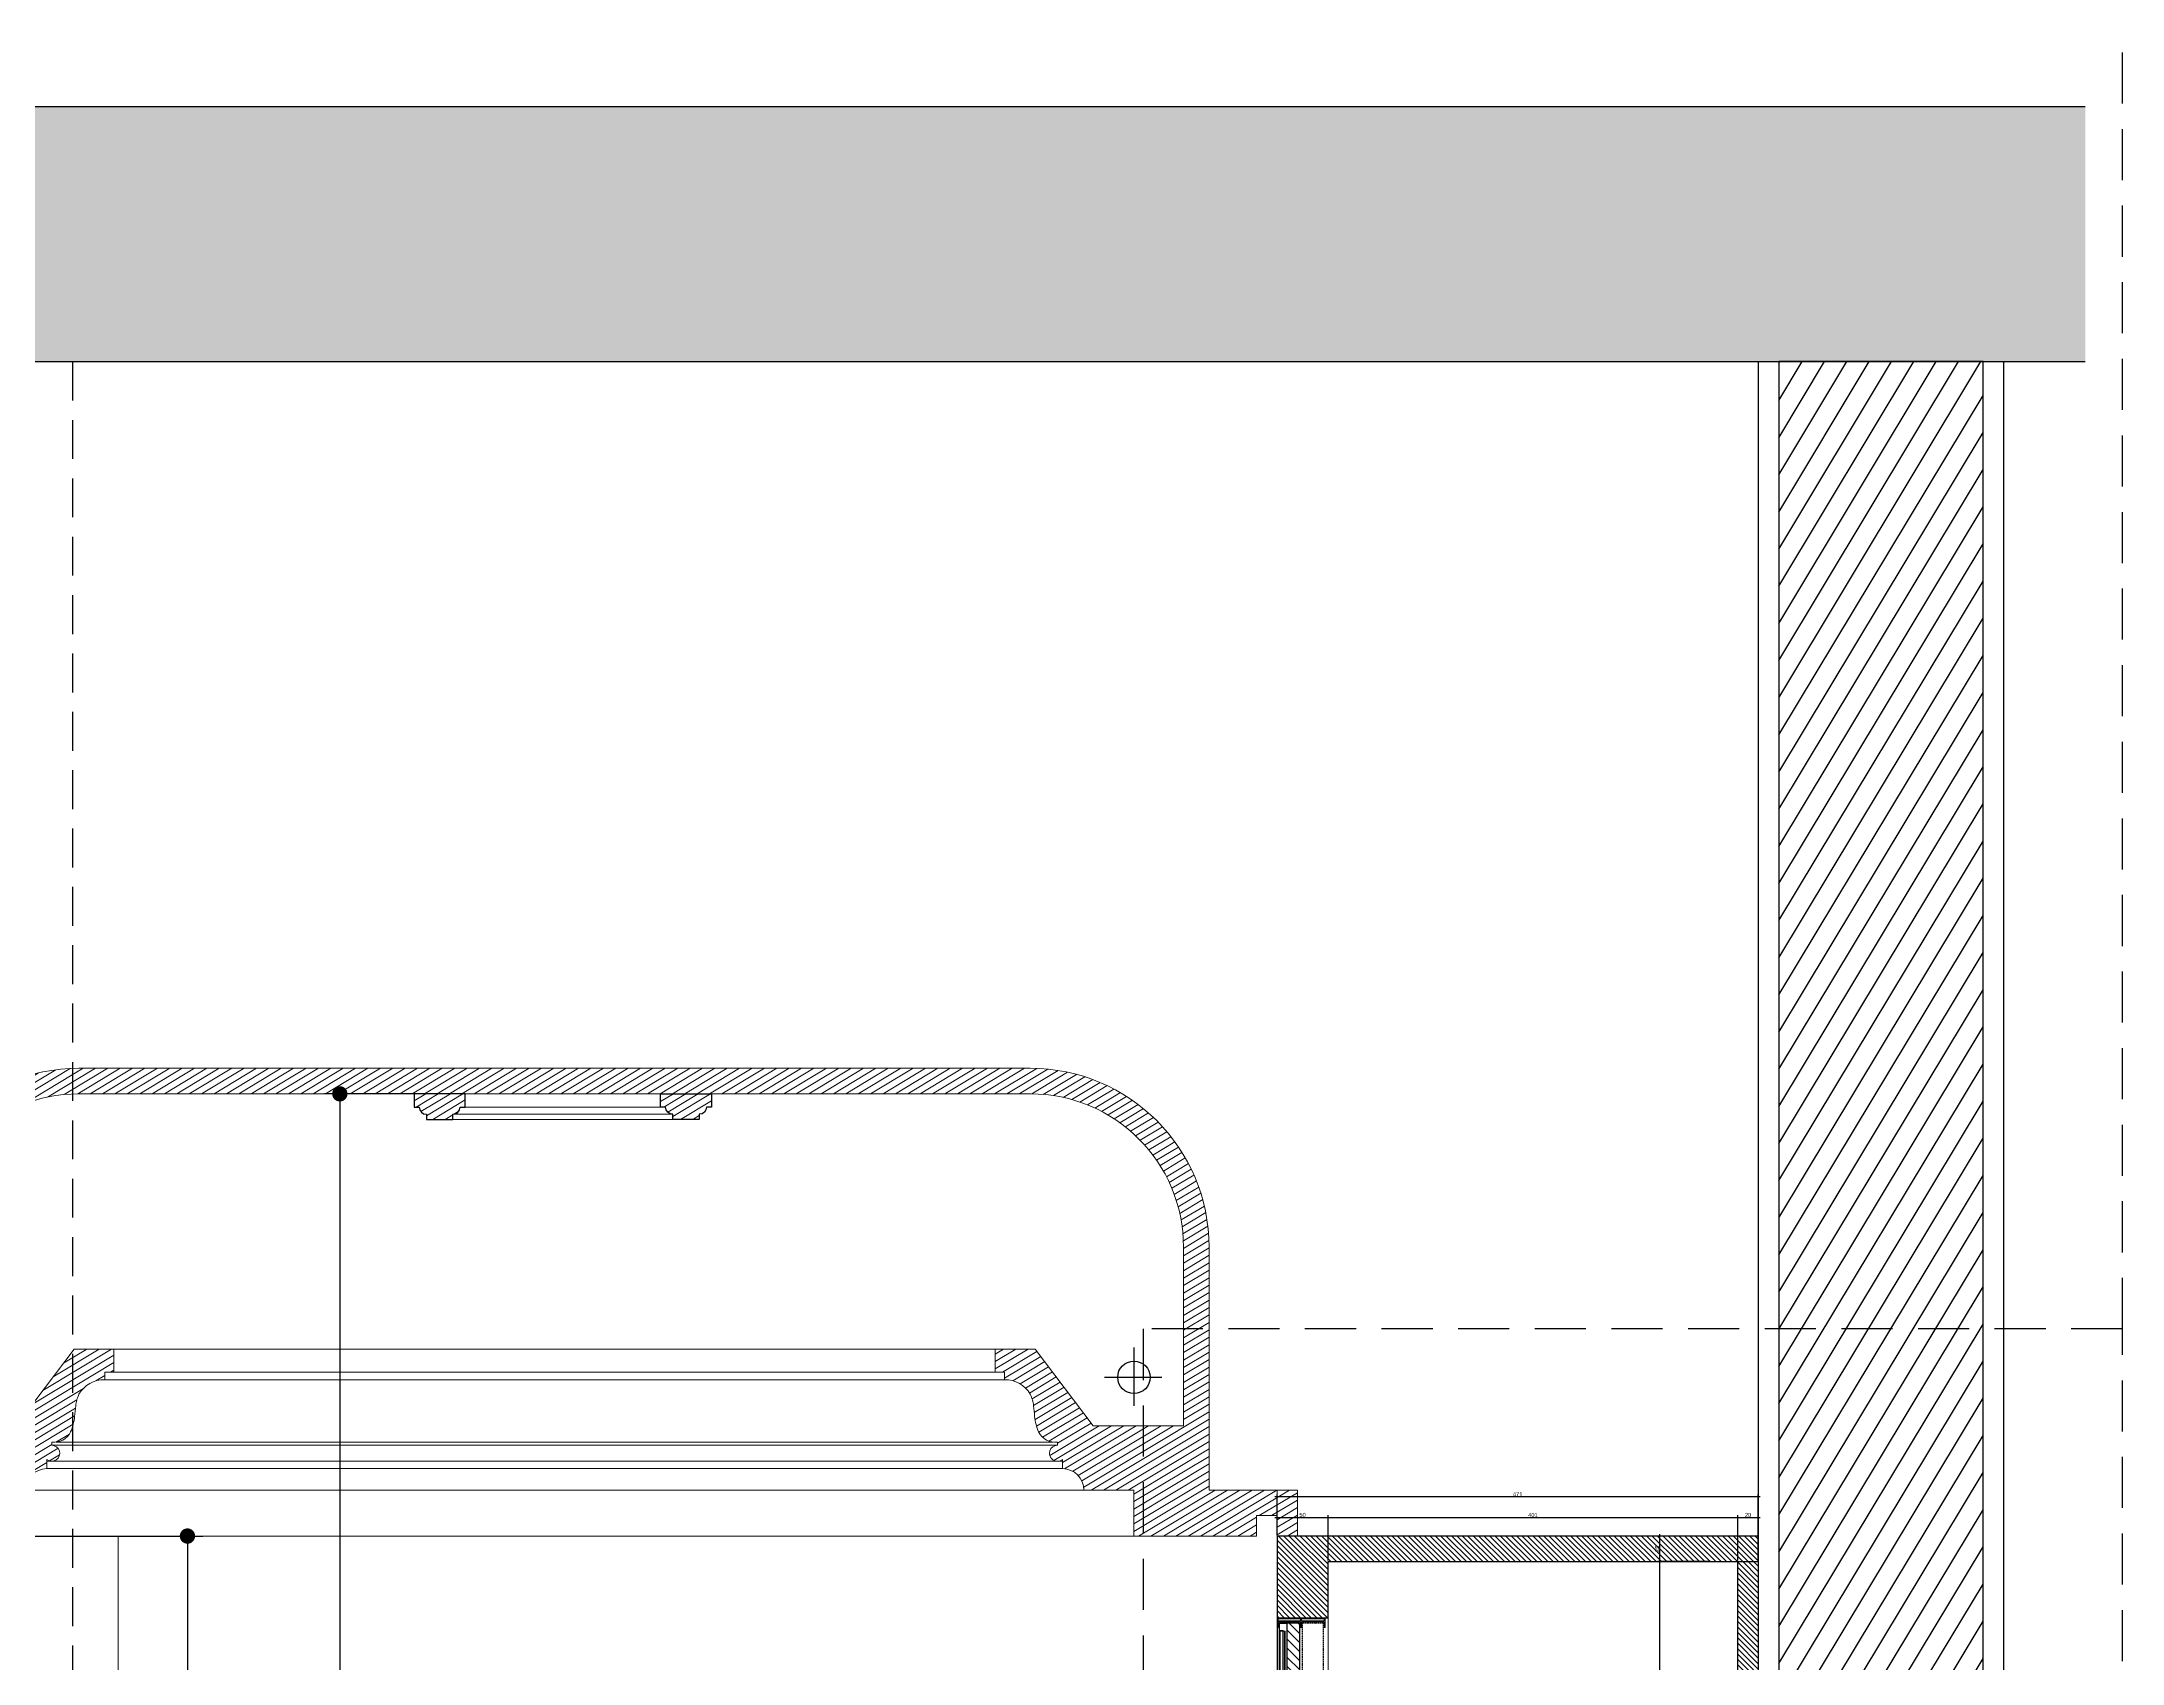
# Model space of a CAD drawing. Header units: inches. Extents: x 230831 to 416194, y 441295 to 526666.
# Drawn here: x 265361 to 267397, y 452292 to 453881 of the extents above; entities that cross this region are included whole.
import ezdxf

# ---------------------------------------------------------------- set-up
doc = ezdxf.new("R2010")
doc.units = ezdxf.units.IN
doc.header["$MEASUREMENT"] = 0
for name, pattern in [('HIDDEN', [0.375, 0.25, -0.125]), ('HIDDEN2', [0.1875, 0.125, -0.0625]), ('TRATTEGGIATA', [19.049999999999997, 12.7, -6.35])]:
    doc.linetypes.add(name, pattern=pattern)
for name, color, linetype in [('A-DIMESNION-1', 7, 'Continuous'), ('CQ Grg Gypsum', 41, 'Continuous'), ('CQ marble hatch', 8, 'Continuous'), ('CQ Plaster', 1, 'Continuous'), ('CQ section wall', 3, 'Continuous'), ('CQ SPOT DETAIL DIMENSION', 9, 'Continuous'), ('CQ spot detail elevation', 1, 'Continuous'), ('CQ Wood Section', 60, 'Continuous'), ('LIGHT', 130, 'Continuous'), ('WOOD', 23, 'Continuous'), ('xref grd floor$2$CQ Wall hatch_CHB', 8, 'Continuous')]:
    doc.layers.add(name, color=color, linetype=linetype)
for name, color, linetype, lineweight in [('CQ gypsum 2', 42, 'Continuous', 0), ('CQ Gypsum Hatch', 8, 'Continuous', 20), ('CQ wooh hatch', 8, 'HIDDEN', 18), ('Glass', 4, 'Continuous', 0), ('GRC', 41, 'Continuous', 0), ('Marble', 6, 'Continuous', 0)]:
    doc.layers.add(name, color=color, linetype=linetype, lineweight=lineweight)
doc.styles.get("Standard").update_dxf_attribs({"font": 'arial.ttf'})
doc.dimstyles.new('chester 15', dxfattribs={"dimscale": 0.15, "dimtxt": 150, "dimasz": 100, "dimexe": 100, "dimexo": 0, "dimgap": 80, "dimtad": 1, "dimdec": 0, "dimzin": 0, "dimdsep": 46, "dimtxsty": 'Standard', "dimblk": 'DOT', "dimcen": 100, "dimclrd": 1, "dimclre": 1, "dimclrt": 3, "dimadec": 0, "dimazin": 0, "dimtfac": 1, "dimtdec": 0, "dimtofl": 0, "dimtmove": 0, "dimatfit": 3, "dimfxl": 1, "dimtolj": 1, "dimtzin": 0, "dimlwd": -1, "dimarcsym": 0})
doc.dimstyles.new('CQ Anno', dxfattribs={"dimscale": 40, "dimtxt": 2.2, "dimasz": 200, "dimexe": 1, "dimexo": 0.5, "dimgap": 0.5, "dimtad": 1, "dimrnd": 1, "dimdsep": 46, "dimtxsty": 'Standard', "dimblk": 'DOTSMALL', "dimcen": 0.0025, "dimdle": 0.5, "dimclrd": 8, "dimclre": 8, "dimclrt": 53, "dimazin": 2, "dimtfac": 1, "dimtix": 1, "dimtmove": 1, "dimatfit": 0, "dimfxl": 50, "dimtolj": 1, "dimtzin": 0, "dimlwd": -1, "dimarcsym": 1})
pattern_1 = [(44.99999999999999, (263062.5417216478, 452267.1762235633), (-2.651650429449552, 2.651650429449554), [])]

# ---------------------------------------------------------------- blocks, each defined once
blk = doc.blocks.new('section c and d')
at = {"layer": 'xref grd floor$2$CQ Wall hatch_CHB', "extrusion": (-2.772420434295382e-08, -3.397086406510971e-09, 0.9999999999999997)}
h = blk.add_hatch(dxfattribs=at)
h.set_pattern_fill('AR-CONC', color=256, scale=10, angle=-13.97142328298568, style=0)
h.set_pattern_definition([(36.02857671701432, (-139.3556818018742, 1.243151257490035e-12), (68.08902030313811, -23.40695012282138), [7.5, -82.5]), (341.0285767170143, (-139.3556818018742, 1.243151257490035e-12), (4.696115536243854, 76.34393155101377), [6, -66]), (86.48002117701432, (-133.6815968482897, -1.95057909910514), (72.78513543292053, 52.93698073081792), [6.374019199999999, -70.1142112]), (32.21277671701431, (-134.5269233425438, 19.40832532037465), (99.57057156855136, -41.82951326026698), [11.25, -123.75]), (82.66421220701432, (-126.2293796823606, 15.92253007405553), (114.2200327004979, 71.963769638355), [9.5610342, -105.171376]), (337.2127407070143, (-134.5269233425438, 19.40832532037465), (114.2200326282029, 71.96376960434766), [9, -99.0000001]), (7.028576717014317, (-126.0299502971898, 12.14186476061622), (48.20408439676903, -53.482391937558), [7.5, -82.5]), (312.0285767170143, (-126.0299502971898, 12.14186476061622), (41.11958765836167, 64.49518506525843), [6, -66]), (57.48002145701431, (-122.0129432920685, 7.684998795660059), (89.32367130771905, 11.0127931513372), [6.374019000000001, -70.1142112]), (23.52857671701431, (-139.3556818018742, 1.243151257490035e-12), (9.217332202968066, 32.01097604041664), [0, -65.19999999999999, 0, -67, 0, -66.25]), (353.5285767170143, (-139.3556818018742, 1.243151257490035e-12), (35.05129027384105, 31.92285780031193), [0, -38.2, 0, -63.7, 0, -25.25]), (313.5285767170143, (-160.9959645340905, 5.384065682154374), (51.25843738430945, -15.07725946313946), [0, -25, 0, -78, 0, -103.5]), (303.5285767170143, (-170.7001271942772, 7.798444911819455), (59.01024838598841, -4.365975426402727), [0, -32.5, 0, -51.8, 0, -73.5])])
h.paths.add_polyline_path([(248875.6379114118, 453817.1762365347), (248875.6379114118, 453567.1762365347), (245808.1390208977, 453567.1762365347), (245808.1390208977, 453817.1762365347)])
h.paths.add_polyline_path([(248875.6379114117, 449317.1762365347), (248875.6379114118, 449117.1762365347), (245808.1390208977, 449117.1762365347), (245808.1390208977, 449317.1762365347)])
at = {"layer": 'xref grd floor$2$CQ Wall hatch_CHB'}
h = blk.add_hatch(dxfattribs=at)
h.set_pattern_fill('ANSI31,_O', color=8, scale=150, angle=76.02857671701435)
h.set_pattern_definition([(121.0285767170143, (0, 0), (-16.06706840326394, -9.664978682068453), [])])
h.paths.add_polyline_path([(248608.1390208978, 453567.1762365347), (248808.1390208978, 453567.1762365347), (248808.1390208978, 449317.1762365347), (248608.1390208978, 449317.1762365347)])
h.paths.add_polyline_path([(245908.1390208977, 453567.1762365347), (246108.1390208977, 453567.1762365347), (246108.1390208977, 449317.1762365347), (245908.1390208977, 449317.1762365347)])
at = {"layer": 'CQ Plaster'}
for p, q in [((245888.1390208977, 453567.1762365347, 0.0003022608402073903), (245888.1390208977, 449317.1762365347, 0.0003022608402073903)), ((246108.1390208978, 453567.1762365348, 0.0005836618823737397), (246108.1390208978, 449317.1762365348, 0.0005836618823737397)), ((246128.1390208976, 453567.1762365347, 0.0003310805059764843), (246128.1390208976, 449317.1762365347, 0.0003310805059764843))]:
    blk.add_line(p, q, dxfattribs=at)
at = {"layer": 'CQ Plaster', "color": 8, "linetype": 'TRATTEGGIATA', "ltscale": 3}
blk.add_line((247778.1390208978, 453567.1762365347, 0.000308660553070675), (247778.1390208978, 449317.1762365347, 0.000308660553070675), dxfattribs=at)
at = {"layer": 'CQ section wall', "extrusion": (-2.772420434295382e-08, -3.397086406510971e-09, 0.9999999999999997)}
for p, q in [((248875.6379114117, 453817.1762365347), (245808.1390208976, 453817.1762365347, 0.0003704905800149254)), ((248875.6379114117, 453567.1762365347), (245808.1390208976, 453567.1762365347, 0.0003696413084132999))]:
    blk.add_line(p, q, dxfattribs=at)
at = {"layer": 'CQ section wall', "elevation": 0.0003022608402073903}
for points in [[(245908.1390208977, 453567.1762365347), (246108.1390208978, 453567.1762365348), (246108.1390208979, 449317.1762365347), (245908.1390208977, 449317.1762365347)], [(245908.1390208977, 453567.1762365347), (246108.1390208978, 453567.1762365348), (246108.1390208977, 449317.1762365347), (245908.1390208977, 449317.1762365347)]]:
    blk.add_lwpolyline(points, close=True, dxfattribs=at)
blk = doc.blocks.new('gf-19 section ceiling c and d')
at = {"layer": 'CQ Gypsum Hatch'}
h = blk.add_hatch(dxfattribs=at)
h.set_pattern_fill('ANSI31', color=256, scale=50, angle=166.0285767170143, style=0)
h.set_pattern_definition([(211.0285767170143, (40770.3055148228, 22438.25428829005), (3.221659560689484, -5.355689467754646), [])])
h.paths.add_polyline_path([(290580.2555056186, 477757.3129620503), (290560.2553744273, 477757.3129620503), (290560.2553744273, 477712.313894068), (290580.2555056186, 477712.313894068)])
h.paths.add_polyline_path([(292014.2551291987, 477757.3130545883), (291994.2549980073, 477757.3130545883), (291994.2549980073, 477712.313986606), (292014.2551291987, 477712.313986606)])
edge = h.paths.add_edge_path()
edge.add_arc((291752.7471168555, 477995.3529881806), 175, 0, 90)
edge.add_line((291752.8011449613, 478170.3529798404), (290821.7400454096, 478170.3521139577))
edge.add_line((291927.747123278, 477757.3138323158), (291927.7471168555, 477995.3529881805))
edge.add_arc((290821.7630173567, 477995.3521154653), 175, 90, 180)
edge.add_line((291994.2551219355, 477757.3138347645), (291927.747123278, 477757.3138323158))
edge.add_line((290646.7630173565, 477995.3521154653), (290646.763010934, 477757.3129596008))
edge.add_line((291994.2551313417, 477732.3138178333), (291994.2551219355, 477757.3138347645))
edge.add_line((290646.763010934, 477757.3129596008), (290580.2550122765, 477757.3129620494))
edge.add_line((291974.2551699805, 477732.3138178333), (291994.2551313417, 477732.3138178333))
edge.add_line((290580.2550122765, 477757.3129620494), (290580.2550028701, 477732.3129451182))
edge.add_line((291974.2551814603, 477712.3138063534), (291974.2551699805, 477732.3138178333))
edge.add_line((290580.2550028701, 477732.3129451182), (290600.2549642314, 477732.3129451182))
edge.add_line((291854.2471168548, 477712.3137449707), (291974.2551814603, 477712.3138063534))
edge.add_line((290600.2549642314, 477732.3129451182), (290600.2549527514, 477712.3129336383))
edge.add_line((291854.2471168548, 477757.3128866703), (291854.2471168548, 477712.3137449707))
edge.add_line((290600.2549527514, 477712.3129336383), (290720.263017357, 477712.3128722555))
edge.add_line((291805.2471168548, 477757.3128866703), (291854.2471168548, 477757.3128866703))
edge.add_line((290720.263017357, 477712.3128722555), (290720.2630173571, 477757.3120139552))
edge.add_arc((291784.2471168549, 477757.3128866702), 21, 0, 90)
edge.add_line((290720.2630173571, 477757.3120139552), (290769.2630173571, 477757.3120139552))
edge.add_line((291784.2471168548, 477787.3128866702), (291784.2471168548, 477778.3128866703))
edge.add_arc((290790.2630173573, 477757.3120139551), 21, 90, 180)
edge.add_arc((291779.3952927669, 477793.4196155958), 7.799508648182383, 90, 308.4673023821645)
edge.add_line((290790.2630173571, 477778.3120139552), (290790.2630173571, 477787.3120139551))
edge.add_line((291779.3952927667, 477804.2191242441), (291779.3952927667, 477801.2191242441))
edge.add_arc((290795.1148414453, 477793.4187428809), 7.799508648181451, 231.5326976178355, 450)
edge.add_arc((291777.2430252191, 477822.1859743472), 18.09530210375607, 205.7714928755903, 276.8309702002142)
edge.add_line((290795.1148414451, 477801.218251529), (290795.1148414451, 477804.2182515291))
edge.add_arc((291810.2235897614, 477835.0775454859), 53.47024035375843, 186.1635720925549, 202.8448179763401)
edge.add_arc((290797.2671089932, 477822.1851016322), 18.09530210375609, 263.1690297997858, 334.2285071244098)
edge.add_arc((291424.7263009643, 477801.7131326919), 333.4821786609713, 4.751447810051713, 6.568657365061795)
edge.add_arc((290764.286544451, 477835.0766727708), 53.4702403537582, 337.1551820236599, 353.8364279007361)
edge.add_arc((291720.3174680364, 477835.7764859581), 35.93479784867265, 6.527251482222313, 25.39668080517357)
edge.add_arc((291149.783833248, 477801.7122599771), 333.4821786609695, 173.4313426349382, 175.2485521899483)
edge.add_arc((291728.4574426022, 477837.4168631438), 27.95025194104338, 29.51902534285031, 91.82174081811998)
edge.add_arc((290854.1926661761, 477835.7756132432), 35.93479784867079, 154.6033191948264, 173.4727485177777)
edge.add_line((291727.5689035773, 477872.8529881787), (291727.5689035773, 477865.3529881787))
edge.add_arc((290846.0526916102, 477837.4159904285), 27.9502519410429, 88.17825918188002, 150.4809746571497)
edge.add_line((291718.5689035773, 477872.8529881785), (291727.5689035773, 477872.8529881787))
edge.add_line((290846.9412306349, 477865.3521154635), (290846.9412306349, 477872.8521154635))
edge.add_line((291718.5689035773, 477895.3529881802), (291718.5689035773, 477872.8529881785))
edge.add_line((290846.9412306349, 477872.8521154635), (290855.9412306349, 477872.8521154635))
edge.add_line((291757.6407549444, 477895.3529881787), (291718.5689035773, 477895.3529881802))
edge.add_line((290855.9412306349, 477872.8521154635), (290855.9412306349, 477895.3521154653))
edge.add_line((291814.2471168549, 477820.3529881787), (291757.6407549444, 477895.3529881787))
edge.add_line((290855.9412306349, 477895.3521154653), (290816.8693792678, 477895.3521154635))
edge.add_line((291902.7471168553, 477820.3529881787), (291814.2471168549, 477820.3529881787))
edge.add_line((290816.8693792678, 477895.3521154635), (290760.2630173571, 477820.3521154636))
edge.add_line((291902.7471168555, 477995.3529881805), (291902.7471168553, 477820.3529881787))
edge.add_line((290760.2630173571, 477820.3521154636), (290671.7630173566, 477820.3521154636))
edge.add_arc((291752.7471168555, 477995.3529881806), 150, 0, 90)
edge.add_line((290671.7630173566, 477820.3521154636), (290671.7630173566, 477995.3521154653))
edge.add_arc((290821.7630173567, 477995.3521154653), 150, 90, 180)
edge.add_line((290821.7149702583, 478145.3521077702), (291753.0815824123, 478145.3526152893))
h = blk.add_hatch(dxfattribs=at)
h.set_pattern_fill('ANSI31', color=256, scale=50, angle=166.0285767170143, style=0)
h.set_pattern_definition([(211.0285767170143, (134772.8663518906, 441448.9070309019), (3.221659560689484, -5.355689467754646), [])])
edge = h.paths.add_edge_path()
edge.add_line((291149.7271230064, 478145.3521051508), (291149.7271230064, 478132.4232321063))
edge.add_line((291149.7271230064, 478132.4232321063), (291154.7271230064, 478132.4232321063))
edge.add_arc((291161.8054325497, 478132.4304738378), 7.078313247718411, 180.0586185869984, 269.9413814130016)
edge.add_line((291161.7981908182, 478125.3521642945), (291161.7981908182, 478120.3521642945))
edge.add_line((291161.7981908182, 478120.3521642945), (291187.6560551945, 478120.3521051508))
edge.add_line((291187.6560551945, 478120.3521051508), (291187.6560551945, 478125.3521051508))
edge.add_arc((291187.648813463, 478132.4304146942), 7.078313247776678, 270.0586185874691, 359.9413814130025)
edge.add_line((291194.7271230064, 478132.4231729627), (291199.7271230063, 478132.4231729627))
edge.add_line((291199.7271230063, 478132.4231729627), (291199.7271230401, 478145.3521051509))
edge.add_line((291199.7271230401, 478145.3521051509), (291149.7271230064, 478145.3521051508))
edge = h.paths.add_edge_path()
edge.add_line((291440.8458450824, 478145.3521051508), (291440.8458450825, 478132.4232321063))
edge.add_line((291440.8458450825, 478132.4232321063), (291435.8458450825, 478132.4232321063))
edge.add_arc((291428.7675355391, 478132.4304738378), 7.078313247834825, 270.05861858699797, 359.94138141300255, ccw=False)
edge.add_line((291428.7747772706, 478125.3521642945), (291428.7747772706, 478120.3521642945))
edge.add_line((291428.7747772706, 478120.3521642945), (291402.9169128943, 478120.3521051508))
edge.add_line((291402.9169128943, 478120.3521051508), (291402.9169128942, 478125.3521051508))
edge.add_arc((291402.9241546257, 478132.4304146941), 7.07831324771847, 180.0586185865268, 269.9413814125304, ccw=False)
edge.add_line((291395.8458450824, 478132.4231729627), (291390.8458450825, 478132.4231729627))
edge.add_line((291390.8458450825, 478132.4231729627), (291390.8458450488, 478145.3521051509))
edge.add_line((291390.8458450488, 478145.3521051509), (291440.8458450824, 478145.3521051508))
at = {"layer": 'CQ Grg Gypsum', "extrusion": (-2.772420434295382e-08, -3.397086406510971e-09, 0.9999999999999997), "elevation": -0.0101549809185406}
for points in [[(291149.7271230062, 478145.3521051508), (291149.7271230062, 478132.4232321063), (291154.7271230063, 478132.4232321062, 0.4136143785872561), (291161.7981908181, 478125.3521642944), (291161.7981908181, 478120.3521642944), (291187.6560551944, 478120.3521051508), (291187.6560551944, 478120.3521051508), (291187.6560551944, 478125.3521051508, 0.4136143785872561), (291194.7271230062, 478132.4231729626), (291199.7271230062, 478132.4231729627), (291199.72712304, 478145.3521051508), (291149.7271230062, 478145.3521051508)], [(291440.8458450823, 478145.3521051508), (291440.8458450824, 478132.4232321063), (291435.8458450824, 478132.4232321063, -0.4136143785872561), (291428.7747772704, 478125.3521642944), (291428.7747772704, 478120.3521642944), (291402.9169128942, 478120.3521051508), (291402.9169128942, 478120.3521051508), (291402.9169128941, 478125.3521051508, -0.4136143785872561), (291395.8458450823, 478132.4231729626), (291390.8458450824, 478132.4231729627), (291390.8458450487, 478145.3521051508), (291440.8458450823, 478145.3521051508)]]:
    blk.add_lwpolyline(points, format="xyb", dxfattribs=at)
at = {"layer": 'GRC', "extrusion": (2.772420434295381e-08, -3.397086406510972e-09, 0.9999999999999997)}
for p, q in [((291752.7996836976, 478170.3529798395, 0.001440178731027683), (290821.738584146, 478170.3521139569, -9.153042794110317e-05)), ((290821.7135089946, 478145.3521077694, -9.161535338886285e-05), (291753.0801211486, 478145.3526152885, 0.00144008602772391)), ((290646.7615560928, 477995.3521154645, -8.668478285075174e-05), (290646.7615496703, 477757.3129596, -8.749342225330037e-05)), ((290671.7615560929, 477820.3521154628, -8.797237808047574e-05), (290671.7615560929, 477995.3521154645, -8.737788795932892e-05)), ((291902.7456555918, 477995.3529881797, 0.001435427108169677), (291902.7456555917, 477820.3529881779, 0.001434832618048535)), ((291927.7456620143, 477757.313832315, 0.001433925363302439), (291927.7456555918, 477995.3529881797, 0.001434734003061103)), ((290816.8679180041, 477895.3521154627, -9.174055502907553e-05), (290760.2615560934, 477820.3521154628, -9.042597016484352e-05)), ((290855.9397693712, 477895.3521154645, -9.282379102042919e-05), (290816.8679180041, 477895.3521154627, -9.174055502907553e-05)), ((290855.9397693712, 477872.8521154627, -9.290022546458031e-05), (290855.9397693712, 477895.3521154645, -9.282379102042919e-05)), ((291757.6392936807, 477895.3529881779, 0.001439110357958101), (291718.5674423136, 477895.3529881794, 0.001440193593949468)), ((291718.5674423136, 477895.3529881794, 0.001440193593949468), (291718.5674423136, 477872.8529881777, 0.001440117159505316)), ((291814.2456555912, 477820.3529881779, 0.001437286210132899), (291757.6392936807, 477895.3529881779, 0.001439110357958101)), ((290846.9397693712, 477872.8521154627, -9.265070762549499e-05), (290855.9397693712, 477872.8521154627, -9.290022546458031e-05)), ((290846.9397693712, 477865.3521154627, -9.267618577354399e-05), (290846.9397693712, 477872.8521154627, -9.265070762549499e-05)), ((291718.5674423136, 477872.8529881777, 0.001440117159505316), (291727.5674423136, 477872.8529881779, 0.001439867641666228)), ((291727.5674423136, 477872.8529881779, 0.001439867641666228), (291727.5674423136, 477865.3529881779, 0.001439842163518178)), ((290760.2615560934, 477820.3521154628, -9.042597016484352e-05), (290671.7615560929, 477820.3521154628, -8.797237808047574e-05)), ((291902.7456555917, 477820.3529881779, 0.001434832618048535), (291814.2456555912, 477820.3529881779, 0.001437286210132899)), ((290795.1133801814, 477801.2182515282, -9.145720864665711e-05), (290795.1133801814, 477804.2182515283, -9.144701738743734e-05)), ((291779.3938315031, 477804.2191242433, 0.001438197641095789), (291779.3938315031, 477801.2191242433, 0.001438187449836568)), ((290790.2615560934, 477778.3120139544, -9.140051015249094e-05), (290790.2615560934, 477787.3120139543, -9.136993637483119e-05)), ((291784.2456555911, 477787.3128866694, 0.001438005696183489), (291784.2456555911, 477778.3128866695, 0.001437975122405832)), ((290580.2535510128, 477757.3129620486, -8.564954089976175e-05), (290580.2535416064, 477732.3129451174, -8.573446785665215e-05)), ((290646.7615496703, 477757.3129596, -8.749342225330037e-05), (290580.2535510128, 477757.3129620486, -8.564954089976175e-05)), ((290720.2615560934, 477757.3120139544, -8.953115466301905e-05), (290769.2615560934, 477757.3120139544, -9.088964067582536e-05)), ((290720.2615560933, 477712.3128722546, -8.968402063558854e-05), (290720.2615560934, 477757.3120139544, -8.953115466301905e-05)), ((291805.2456555911, 477757.3128866695, 0.001437321575300094), (291854.2456555911, 477757.3128866695, 0.001435963089287287)), ((291854.2456555911, 477757.3128866695, 0.001435963089287287), (291854.2456555911, 477712.3137449698, 0.001435810223314713)), ((291994.2536606718, 477757.3138347637, 0.001432081481965535), (291927.7456620143, 477757.313832315, 0.001433925363302439)), ((291994.2536700781, 477732.3138178324, 0.001431996554487077), (291994.2536606718, 477757.3138347637, 0.001432081481965535)), ((290580.2535416064, 477732.3129451174, -8.573446785665215e-05), (290600.2535029677, 477732.3129451174, -8.628895087228207e-05)), ((290600.2535029677, 477732.3129451174, -8.628895087228207e-05), (290600.2534914878, 477712.3129336375, -8.635689232113788e-05)), ((291974.2537201966, 477712.3138063526, 0.001432483095417309), (291974.2537087168, 477732.3138178324, 0.00143255103750271)), ((291974.2537087168, 477732.3138178324, 0.00143255103750271), (291994.2536700781, 477732.3138178324, 0.001431996554487077)), ((290600.2534914878, 477712.3129336375, -8.635689232113788e-05), (290720.2615560933, 477712.3128722546, -8.968402063558854e-05)), ((291854.2456555911, 477712.3137449698, 0.001435810223314713), (291974.2537201966, 477712.3138063526, 0.001432483095417309))]:
    blk.add_line(p, q, dxfattribs=at)
at = {"layer": 'GRC', "extrusion": (5.544840868590781e-08, -1.698201797571366e-21, 0.9999999999999986)}
for points, elevation in [([(290580.2540443545, 477757.3129620494), (290560.2539131631, 477757.3129620494), (290560.2539131631, 477712.3138940671), (290580.2540443545, 477712.3138940671)], 0.01602602274258674), ([(292014.2536679345, 477757.3130545874), (291994.2535367432, 477757.3130545874), (291994.2535367432, 477712.313986605), (292014.2536679345, 477712.313986605)], 0.01606993246500021)]:
    blk.add_lwpolyline(points, close=True, dxfattribs=dict(at, elevation=elevation))
at = {"layer": 'GRC', "extrusion": (2.772420434295381e-08, -3.397086406510972e-09, 0.9999999999999997)}
for centre, radius, start, end in [((290821.7615560929, 477995.3521154645, 0.006347473913101274), 175, 90, 180), ((291752.7456555917, 477995.3529881798, 0.007904406960983018), 175, 1.789432924479918e-26, 90), ((290821.7615560929, 477995.3521154645, 0.006347473913101274), 150, 90, 180), ((291752.7456555917, 477995.3529881798, 0.007904406960983018), 150, 1.789432924479918e-26, 90), ((290846.0512303464, 477837.4159904277, 0.006347473913101273), 27.9502519410429, 88.17825918188038, 150.4809746571412), ((291728.4559813383, 477837.416863143, 0.007904406960983023), 27.95025194104338, 29.51902534285877, 91.82174081811962), ((291149.7823719842, 477801.7122599763, 0.00634747391310127), 333.4821786609695, 173.4313426349483, 175.2485521899509), ((290854.1912049123, 477835.7756132424, 0.006347473913101271), 35.93479784867079, 154.6033191948177, 173.4727485177653), ((291720.3160067725, 477835.7764859573, 0.007904406960983022), 35.93479784867265, 6.527251482234734, 25.39668080518229), ((291424.7248397004, 477801.7131326911, 0.007904406960983022), 333.4821786609713, 4.751447810049064, 6.568657365051664), ((290764.2850831872, 477835.07667277, 0.006347473913101274), 53.4702403537582, 337.1551820236546, 353.8364279007234), ((291810.2221284975, 477835.0775454851, 0.00790440696098302), 53.47024035375843, 186.1635720925555, 202.8448179763454), ((290795.1133801815, 477793.4187428801, 0.006347473913101274), 7.799508648181452, 231.5326976178309, 90), ((290797.2656477294, 477822.1851016314, 0.006347473913101271), 18.09530210375609, 263.1690297998114, 334.2285071244053), ((291777.2415639553, 477822.1859743464, 0.007904406960983023), 18.09530210375607, 205.7714928755947, 276.8309702001887), ((291779.3938315031, 477793.419615595, 0.007904406960983027), 7.799508648182382, 90, 308.4673023821691), ((290790.2615560935, 477757.3120139543, 0.006347473913101276), 21, 90, 180), ((291784.2456555911, 477757.3128866694, 0.007904406960983029), 21, 1.789432924479918e-26, 90)]:
    blk.add_arc(centre, radius, start, end, dxfattribs=at)
at = {"layer": 'LIGHT', "extrusion": (2.772420434295381e-08, -3.397086406510972e-09, 0.9999999999999997)}
for points, elevation in [([(290720.2355145813, 477897.0155145395), (290720.2355145813, 477839.8487053117)], 0.006348388416277471), ([(291854.224740409, 477897.0164768776), (291854.224740409, 477839.8496676498)], 0.007904850038929923), ([(290691.2667505401, 477867.7673174963), (290747.5662127817, 477867.7673174963)], 0.006348388416277471), ([(291825.2559763678, 477867.7682798344), (291881.5554386094, 477867.7682798344)], 0.007904850038929923)]:
    blk.add_lwpolyline(points, dxfattribs=dict(at, elevation=elevation))
for centre in [(290720.2355145813, 477867.7673174963, 0.006348388416277471), (291854.224740409, 477867.7682798344, 0.007904850038929923)]:
    blk.add_circle(centre, 15.87653305614367, dxfattribs=at)
blk = doc.blocks.new('_Dot')
at = {"color": 0, "linetype": 'ByBlock', "lineweight": -2}
blk.add_line((-0.5, 0), (-1, 0), dxfattribs=at)
at = {"color": 0, "linetype": 'ByBlock', "const_width": 0.5}
blk.add_lwpolyline([(-0.25, 0, 1), (0.25, 0, 1)], format="xyb", close=True, dxfattribs=at)
blk = doc.blocks.new('*D383')
at = {"layer": 'CQ SPOT DETAIL DIMENSION', "color": 1, "lineweight": -2, "transparency": 16777216}
for p, q in [((265296.0111194734, 452417.1756109033), (265518.6164300915, 452417.1756109033)), ((265296.0111194734, 449417.1762365348), (265518.6164300915, 449417.1762365348))]:
    blk.add_line(p, q, dxfattribs=at)
at = {"layer": 'CQ SPOT DETAIL DIMENSION', "color": 1, "transparency": 16777216}
blk.add_line((265503.6164300915, 452402.1756109033), (265503.6164300915, 449432.1762365348), dxfattribs=at)
at = {"layer": 'Defpoints', "color": 0, "transparency": 16777216}
for p in [(265296.0111194734, 452417.1756109033, 0.0003290892201699618), (265296.0111194734, 449417.1762365348, 0.0003373635443084944), (265503.6164300915, 449417.1762365348)]:
    blk.add_point(p, dxfattribs=at)
at = {"layer": 'CQ SPOT DETAIL DIMENSION', "color": 1, "transparency": 16777216, "xscale": 15, "yscale": 15, "zscale": 15}
for p, rotation in [((265503.6164300915, 452417.1756109033), 90), ((265503.6164300915, 449417.1762365348), 270)]:
    blk.add_blockref('_Dot', p, dxfattribs=dict(at, rotation=rotation))
at = {"layer": 'CQ SPOT DETAIL DIMENSION', "color": 3, "transparency": 16777216, "insert": (265480.120863925, 450917.1759237191), "char_height": 22.5, "attachment_point": 5, "rotation": 90}
blk.add_mtext('\\A1;3000', dxfattribs=at)
blk = doc.blocks.new('*D384')
at = {"layer": 'CQ SPOT DETAIL DIMENSION', "color": 1, "lineweight": -2, "transparency": 16777216}
for p, q in [((265725.4766620951, 452850.2144474681), (265637.7690043327, 452850.2144474681)), ((265725.4766620951, 449417.1762365346), (265637.7690043327, 449417.1762365346))]:
    blk.add_line(p, q, dxfattribs=at)
at = {"layer": 'CQ SPOT DETAIL DIMENSION', "color": 1, "transparency": 16777216}
blk.add_line((265652.7690043327, 452835.2144474681), (265652.7690043327, 449432.1762365346), dxfattribs=at)
at = {"layer": 'Defpoints', "color": 0, "transparency": 16777216}
for p in [(265725.4766620951, 452850.2144474681, -4.001207462856333e-05), (265652.7690043327, 449417.1762365346), (265725.4766620951, 449417.1762365346, 0.0003254569538466145)]:
    blk.add_point(p, dxfattribs=at)
at = {"layer": 'CQ SPOT DETAIL DIMENSION', "color": 1, "transparency": 16777216, "xscale": 15, "yscale": 15, "zscale": 15}
for p, rotation in [((265652.7690043327, 452850.2144474681), 90), ((265652.7690043327, 449417.1762365346), 270)]:
    blk.add_blockref('_Dot', p, dxfattribs=dict(at, rotation=rotation))
at = {"layer": 'CQ SPOT DETAIL DIMENSION', "color": 3, "transparency": 16777216, "insert": (265629.2734381661, 451133.6953420014), "char_height": 22.5, "attachment_point": 5, "rotation": 90}
blk.add_mtext('\\A1;3433', dxfattribs=at)
blk = doc.blocks.new('cabinet railing')
at = {"layer": 'Marble', "color": 2}
for p, q in [((0, 0), (47, 0)), ((0, -9.70279915013725), (0, 0)), ((47, 0), (47, -9.70279915013725)), ((1, -9.70279915013725), (0, -9.70279915013725)), ((1, -1), (23, -1)), ((1, -3), (1, -1)), ((1, -3), (22.99999999999909, -3)), ((1, -9.70279915013725), (1, -4)), ((1, -4), (23, -4)), ((22.99999999999909, -3), (23, -1)), ((23, -9.70279915013725), (22.99999999999909, -4)), ((24, -9.70279915013725), (23, -9.70279915013725)), ((23.99999999999909, -1), (46, -1)), ((24, -3), (24, -1)), ((23.99999999999909, -3), (46, -3)), ((24, -9.70279915013725), (24, -4)), ((23.99999999999909, -4), (46, -4)), ((46, -1), (46, -3)), ((46, -4), (46, -9.70279915013725)), ((47, -9.70279915013725), (46, -9.70279915013725))]:
    blk.add_line(p, q, dxfattribs=at)
blk = doc.blocks.new('cabinet door 2')
at = {"layer": 'Marble'}
h = blk.add_hatch(dxfattribs=at)
h.set_pattern_fill('ANSI32', color=8, scale=10, angle=404.9999999999999)
h.set_pattern_definition([(90, (-4144.345605295151, -6612.087940869678), (-3.75, 1.3e-15), []), (90, (-4143.095605297247, -6610.837940871774), (-3.75, 1.3e-15), [])])
h.paths.add_polyline_path([(20, -2725.99833610357), (19, -2726.99833610357), (14, -2726.99833610357), (14, -8), (19, -8), (20, -9)])
at = {"layer": 'WOOD'}
h = blk.add_hatch(dxfattribs=at)
h.set_pattern_fill('ANSI31', color=8, scale=50, angle=-1.27e-14, style=0)
h.set_pattern_definition([(44.99999999999999, (-4144.345605295151, -6612.087940869678), (-4.419417382415916, 4.419417382415923), [])])
h.paths.add_polyline_path([(0, -2734.99833610357), (12, -2734.99833610357), (12, 0), (0, 0)])
at = {"layer": 'Glass', "color": 4}
blk.add_lwpolyline([(20, -2725.99833610357), (19, -2726.99833610357), (14, -2726.99833610357), (14, -8), (19, -8), (20, -9), (20, -2725.99833610357)], dxfattribs=at)
at = {"layer": 'Marble', "color": 8}
blk.add_line((20, -9), (19, -8), dxfattribs=at)
at = {"layer": 'Marble', "color": 2}
blk.add_lwpolyline([(12.5, -25), (12, -25), (12, 0), (19.75, 0, -0.4142135623730951), (20, -0.25), (20, -7.75, -0.4142135623730951), (19.75, -8), (16, -8), (16, -7.5), (19.5, -7.5), (19.5, -0.5), (12.5, -0.5)], format="xyb", close=True, dxfattribs=at)
at = {"layer": 'WOOD'}
blk.add_lwpolyline([(0, -2734.99833610357), (12, -2734.99833610357), (12, 0), (0, 0)], close=True, dxfattribs=at)
blk = doc.blocks.new('caba')
at = {"layer": 'CQ wooh hatch', "linetype": 'ByBlock'}
h = blk.add_hatch(dxfattribs=at)
h.set_pattern_fill('ANSI31', color=256, scale=30, angle=-1.272221872585407e-14)
h.set_pattern_definition(pattern_1)
h.paths.add_polyline_path([(263637.5368136554, 452337.1745596668), (263587.5368136555, 452337.1745596668), (263587.5368136554, 452392.176236384), (263166.5417216478, 452392.176236384), (263166.5417216478, 452417.176236384), (263637.5368136554, 452417.176236384)])
h = blk.add_hatch(dxfattribs=at)
h.set_pattern_fill('ANSI31', color=256, scale=30, angle=-1.272221872585407e-14)
h.set_pattern_definition(pattern_1)
h.paths.add_polyline_path([(263186.5417216478, 452392.176236384), (263166.5417216478, 452392.176236384), (263166.5417216478, 449592.7359782219), (263186.5417216478, 449592.7359782219)])
h.paths.add_polyline_path([(263562.5368136554, 451867.172628723), (263186.5417216478, 451867.172628723), (263186.5417216478, 451817.172628723), (263562.5368136554, 451817.172628723)])
h.paths.add_polyline_path([(263166.5417302091, 449592.7359782135), (263166.5417302091, 449567.1762235633), (263632.5368136554, 449567.1762235633), (263632.5368136554, 449572.1762235633), (263637.5368136554, 449572.1762235633), (263637.5368136554, 449592.1762235633)])
at = {"color": 253, "linetype": 'HIDDEN2', "ltscale": 10, "elevation": 0.0003571864232739574}
blk.add_lwpolyline([(263612.5368136554, 452332.1745596668), (263592.5368136554, 452332.1745596668), (263592.5368136554, 449597.1762235633), (263612.5368136554, 449597.1762235633)], close=True, dxfattribs=at)
at = {"layer": 'CQ Wood Section'}
for points, elevation in [([(263637.5368136554, 452337.1745596668), (263587.5368136555, 452337.1745596668), (263587.5368136554, 452392.176236384), (263166.5417216478, 452392.176236384), (263166.5417216478, 452417.176236384), (263637.5368136554, 452417.176236384)], 0.0005260442003750575), ([(263186.5417216478, 452392.176236384), (263166.5417216478, 452392.176236384), (263166.5417216478, 449592.7359782219), (263186.5417216478, 449592.7359782219)], 0.0003571864232739574)]:
    blk.add_lwpolyline(points, close=True, dxfattribs=dict(at, elevation=elevation))
at = {"layer": 'Marble', "color": 8}
blk.add_line((263587.5368136554, 449592.1762235633, 0.0003449359439814018), (263587.5368136554, 452337.1745596668, 0.0005252413796259575), dxfattribs=at)
at = {"layer": 'Marble', "color": 8, "elevation": 0.0003571864232739574}
blk.add_lwpolyline([(263615.5368136554, 452332.1745596668), (263635.5368136554, 452332.1745596668), (263635.5368136554, 449597.1762235633), (263615.5368136554, 449597.1762235633)], close=True, dxfattribs=at)
at = {"layer": 'WOOD', "elevation": 0.0003571864232739574}
blk.add_lwpolyline([(263637.5368136554, 452417.176236384), (263637.5368136554, 451817.172628723)], dxfattribs=at)
at = {"layer": 'Marble', "color": 8}
for name, p in [('cabinet railing', (263590.5368136554, 452337.1745596668, 0.0005260442003750575)), ('cabinet door 2', (263615.5368136554, 452332.1745596668, 0.0005260442003750575))]:
    blk.add_blockref(name, p, dxfattribs=at)
blk = doc.blocks.new('_DotSmall')
at = {"color": 0, "linetype": 'ByBlock', "const_width": 0.5}
blk.add_lwpolyline([(-0.0625, 0, 1), (0.0625, 0, 1)], format="xyb", close=True, dxfattribs=at)
blk = doc.blocks.new('*D387')
at = {"layer": 'A-DIMESNION-1', "color": 8, "ltscale": 0.05, "transparency": 16777216}
blk.add_line((266568.0133994282, 452455.7677053831), (267043.0084914358, 452455.7677053831), dxfattribs=at)
at = {"layer": 'A-DIMESNION-1', "color": 8, "lineweight": -2, "ltscale": 0.05, "transparency": 16777216}
for p, q in [((266570.0133994282, 452418.176236384), (266570.0133994282, 452457.7677053831)), ((267041.0084914358, 452418.176236384), (267041.0084914358, 452457.7677053831))]:
    blk.add_line(p, q, dxfattribs=at)
at = {"layer": 'Defpoints', "color": 0, "linetype": 'Continuous', "ltscale": 0.05, "transparency": 16777216}
for p in [(267041.0084914358, 452455.7677053831), (266570.0133994282, 452417.176236384, 0.0004281356566001214), (267041.0084914358, 452417.176236384, 0.000621596557908187)]:
    blk.add_point(p, dxfattribs=at)
at = {"layer": 'A-DIMESNION-1', "color": 8, "linetype": 'Continuous', "ltscale": 0.05, "transparency": 16777216, "rotation": 180}
blk.add_blockref('_DotSmall', (266570.0133994282, 452455.7677053831), dxfattribs=at)
at = {"layer": 'A-DIMESNION-1', "color": 8, "linetype": 'Continuous', "ltscale": 0.05, "transparency": 16777216}
blk.add_blockref('_DotSmall', (267041.0084914358, 452455.7677053831), dxfattribs=at)
at = {"layer": 'A-DIMESNION-1', "color": 53, "linetype": 'Continuous', "ltscale": 0.05, "transparency": 16777216, "insert": (266805.510945432, 452458.0758909219), "char_height": 4, "attachment_point": 5}
blk.add_mtext('\\A1;471', dxfattribs=at)
blk = doc.blocks.new('*D399')
at = {"layer": 'A-DIMESNION-1', "color": 8, "ltscale": 0.05, "transparency": 16777216}
blk.add_line((266568.0133994283, 452435.4909591524), (266622.0133994283, 452435.4909591524), dxfattribs=at)
at = {"layer": 'A-DIMESNION-1', "color": 8, "lineweight": -2, "ltscale": 0.05, "transparency": 16777216}
for p, q in [((266570.0133994283, 452418.176236384), (266570.0133994283, 452437.4909591524)), ((266620.0133994283, 452393.176236384), (266620.0133994283, 452437.4909591524))]:
    blk.add_line(p, q, dxfattribs=at)
at = {"layer": 'Defpoints', "color": 0, "linetype": 'Continuous', "ltscale": 0.05, "transparency": 16777216}
for p in [(266620.0133994283, 452435.4909591524), (266570.0133994283, 452417.176236384), (266620.0133994283, 452392.176236384, 0.000621596557908187)]:
    blk.add_point(p, dxfattribs=at)
at = {"layer": 'A-DIMESNION-1', "color": 8, "linetype": 'Continuous', "ltscale": 0.05, "transparency": 16777216, "rotation": 180}
blk.add_blockref('_DotSmall', (266570.0133994283, 452435.4909591524), dxfattribs=at)
at = {"layer": 'A-DIMESNION-1', "color": 8, "linetype": 'Continuous', "ltscale": 0.05, "transparency": 16777216}
blk.add_blockref('_DotSmall', (266620.0133994283, 452435.4909591524), dxfattribs=at)
at = {"layer": 'A-DIMESNION-1', "color": 53, "linetype": 'Continuous', "ltscale": 0.05, "transparency": 16777216, "insert": (266595.0133994283, 452437.8332511033), "char_height": 4.000000000000002, "attachment_point": 5}
blk.add_mtext('\\A1;50', dxfattribs=at)
blk = doc.blocks.new('*D400')
at = {"layer": 'A-DIMESNION-1', "color": 8, "ltscale": 0.05, "transparency": 16777216}
blk.add_line((266618.0133994282, 452435.4909591524), (267023.0084914358, 452435.4909591524), dxfattribs=at)
at = {"layer": 'A-DIMESNION-1', "color": 8, "lineweight": -2, "ltscale": 0.05, "transparency": 16777216}
for p, q in [((266620.0133994282, 452393.176236384), (266620.0133994282, 452437.4909591524)), ((267021.0084914358, 452393.176236384), (267021.0084914358, 452437.4909591524))]:
    blk.add_line(p, q, dxfattribs=at)
at = {"layer": 'Defpoints', "color": 0, "linetype": 'Continuous', "ltscale": 0.05, "transparency": 16777216}
for p in [(267021.0084914358, 452435.4909591524), (266620.0133994282, 452392.176236384, 0.000621596557908187), (267021.0084914358, 452392.176236384, 0.0004527387808070868)]:
    blk.add_point(p, dxfattribs=at)
at = {"layer": 'A-DIMESNION-1', "color": 8, "linetype": 'Continuous', "ltscale": 0.05, "transparency": 16777216, "rotation": 180}
blk.add_blockref('_DotSmall', (266620.0133994282, 452435.4909591524), dxfattribs=at)
at = {"layer": 'A-DIMESNION-1', "color": 8, "linetype": 'Continuous', "ltscale": 0.05, "transparency": 16777216}
blk.add_blockref('_DotSmall', (267021.0084914358, 452435.4909591524), dxfattribs=at)
at = {"layer": 'A-DIMESNION-1', "color": 53, "linetype": 'Continuous', "ltscale": 0.05, "transparency": 16777216, "insert": (266820.510945432, 452437.8332511033), "char_height": 4.000000000000002, "attachment_point": 5}
blk.add_mtext('\\A1;401', dxfattribs=at)
blk = doc.blocks.new('*D401')
at = {"layer": 'A-DIMESNION-1', "color": 8, "ltscale": 0.05, "transparency": 16777216}
blk.add_line((267019.0084914359, 452435.4909591524), (267043.0084914359, 452435.4909591524), dxfattribs=at)
at = {"layer": 'A-DIMESNION-1', "color": 8, "lineweight": -2, "ltscale": 0.05, "transparency": 16777216}
for p, q in [((267021.0084914359, 452393.176236384), (267021.0084914359, 452437.4909591524)), ((267041.0084914359, 452418.176236384), (267041.0084914359, 452437.4909591524))]:
    blk.add_line(p, q, dxfattribs=at)
at = {"layer": 'Defpoints', "color": 0, "linetype": 'Continuous', "ltscale": 0.05, "transparency": 16777216}
for p in [(267041.0084914359, 452435.4909591524), (267041.0084914359, 452417.176236384), (267021.0084914359, 452392.176236384, 0.0004527387808070868)]:
    blk.add_point(p, dxfattribs=at)
at = {"layer": 'A-DIMESNION-1', "color": 8, "linetype": 'Continuous', "ltscale": 0.05, "transparency": 16777216, "rotation": 180}
blk.add_blockref('_DotSmall', (267021.0084914359, 452435.4909591524), dxfattribs=at)
at = {"layer": 'A-DIMESNION-1', "color": 8, "linetype": 'Continuous', "ltscale": 0.05, "transparency": 16777216}
blk.add_blockref('_DotSmall', (267041.0084914359, 452435.4909591524), dxfattribs=at)
at = {"layer": 'A-DIMESNION-1', "color": 53, "linetype": 'Continuous', "ltscale": 0.05, "transparency": 16777216, "insert": (267031.0084914359, 452437.8332511033), "char_height": 4.000000000000002, "attachment_point": 5}
blk.add_mtext('\\A1;20', dxfattribs=at)
blk = doc.blocks.new('*D402')
at = {"layer": 'A-DIMESNION-1', "color": 8, "lineweight": -2, "ltscale": 0.05, "transparency": 16777216}
for p, q in [((266994.1133299782, 452417.176236384), (266942.3714585068, 452417.176236384)), ((266994.1133299782, 452392.176236384), (266942.3714585068, 452392.176236384))]:
    blk.add_line(p, q, dxfattribs=at)
at = {"layer": 'A-DIMESNION-1', "color": 8, "ltscale": 0.05, "transparency": 16777216}
blk.add_line((266944.3714585068, 452419.176236384), (266944.3714585068, 452390.176236384), dxfattribs=at)
at = {"layer": 'Defpoints', "color": 0, "linetype": 'Continuous', "ltscale": 0.05, "transparency": 16777216}
for p in [(266995.1133299782, 452417.176236384, 0.000621596557908187), (266944.3714585068, 452392.176236384), (266995.1133299782, 452392.176236384, 0.000621596557908187)]:
    blk.add_point(p, dxfattribs=at)
at = {"layer": 'A-DIMESNION-1', "color": 8, "linetype": 'Continuous', "ltscale": 0.05, "transparency": 16777216}
for p, rotation in [((266944.3714585068, 452417.176236384), 90), ((266944.3714585068, 452392.176236384), 270)]:
    blk.add_blockref('_DotSmall', p, dxfattribs=dict(at, rotation=rotation))
at = {"layer": 'A-DIMESNION-1', "color": 53, "linetype": 'Continuous', "ltscale": 0.05, "transparency": 16777216, "insert": (266942.0291665558, 452404.6762363841), "char_height": 4.000000000000002, "attachment_point": 5, "rotation": 90}
blk.add_mtext('\\A1;25', dxfattribs=at)
blk = doc.blocks.new('*D403')
at = {"layer": 'A-DIMESNION-1', "color": 8, "lineweight": -2, "ltscale": 0.05, "transparency": 16777216}
for p, q in [((266994.1133299783, 452392.176236384), (266942.3714585068, 452392.176236384)), ((267020.0084914359, 451867.172628723), (266942.3714585068, 451867.172628723))]:
    blk.add_line(p, q, dxfattribs=at)
at = {"layer": 'A-DIMESNION-1', "color": 8, "ltscale": 0.05, "transparency": 16777216}
blk.add_line((266944.3714585068, 452394.176236384), (266944.3714585068, 451865.172628723), dxfattribs=at)
at = {"layer": 'Defpoints', "color": 0, "linetype": 'Continuous', "ltscale": 0.05, "transparency": 16777216}
for p in [(266995.1133299783, 452392.176236384, 0.000621596557908187), (266944.3714585068, 451867.172628723), (267021.0084914359, 451867.172628723)]:
    blk.add_point(p, dxfattribs=at)
at = {"layer": 'A-DIMESNION-1', "color": 8, "linetype": 'Continuous', "ltscale": 0.05, "transparency": 16777216}
for p, rotation in [((266944.3714585068, 452392.176236384), 90), ((266944.3714585068, 451867.172628723), 270)]:
    blk.add_blockref('_DotSmall', p, dxfattribs=dict(at, rotation=rotation))
at = {"layer": 'A-DIMESNION-1', "color": 53, "linetype": 'Continuous', "ltscale": 0.05, "transparency": 16777216, "insert": (266942.0291665558, 452129.6744325536), "char_height": 4.000000000000002, "attachment_point": 5, "rotation": 90}
blk.add_mtext('\\A1;525', dxfattribs=at)

msp = doc.modelspace()

# ---------------------------------------------------------------- linework, layer by layer
at = {"layer": 'CQ gypsum 2'}
for p, q in [((265763.4055942832, 452830.2144474052, -3.902846689041281e-05), (265978.666451983, 452830.2144479663, -3.306053088260471e-05)), ((265775.4766620951, 452837.2855162781, -3.86697851078152e-05), (265966.5953841712, 452837.2855157782, -3.337117060491185e-05)), ((265763.4055942832, 452825.2144474052, -3.904545232244505e-05), (265978.666451983, 452825.2144479663, -3.307751631463521e-05)), ((265296.0111194734, 452417.1756109033, 0.0003290892201699618), (266429.9951946797, 452417.1756109033, 0.0003605280263926326))]:
    msp.add_line(p, q, dxfattribs=at)
at = {"layer": 'CQ gypsum 2', "extrusion": (2.772420434295382e-08, -3.397086406510971e-09, 0.9999999999999997)}
for p, q in [((266294.3169814022, 452600.2144900755, 0.0003024077792592113), (265392.6173929002, 452600.2143727287, 0.0003280970030502043)), ((266305.1201093493, 452570.2144897916, 0.00030200801796151), (265420.9097146963, 452570.2143776518, 0.0003271817359247584)), ((266303.3169814022, 452577.7144700214, 0.0003023130217747964), (265431.6893084599, 452577.7144700214, 0.0003258730133627538)), ((266355.0286701384, 452506.080623116, 0.0003004225993235435), (265370.8981514506, 452506.0805142693, 0.0003283471509607874)), ((266350.8458913151, 452509.080622742, 0.0003005509558191784), (265375.1667898379, 452509.0805142536, 0.000328239090038989)), ((266359.9951946797, 452490.481606369, 0.0003002286837463023), (265366.0110951823, 452490.4814964324, 0.0003284328292188167)), ((266360.1834260089, 452483.1743853738, 0.0003002028640259041), (265365.9532891401, 452483.1742767113, 0.0003284063359254102)), ((266429.9951946797, 452462.1743896272, 0.0002981710280524461), (265296.0110951823, 452462.174271729, 0.0003303033981989013))]:
    msp.add_line(p, q, dxfattribs=at)
at = {"layer": 'CQ gypsum 2', "elevation": 0.0002807236906379597}
msp.add_lwpolyline([(264625.9283579817, 452417.198682514), (265435.8605178568, 452417.2143135894), (265435.8605178568, 449567.0650685634), (264625.9283579817, 449567.049437488)], close=True, dxfattribs=at)
at = {"layer": 'CQ spot detail elevation', "color": 3, "linetype": 'HIDDEN', "ltscale": 200}
msp.add_lwpolyline([(267397.377434644, 452619.9502608516), (267397.377434644, 453880.5961037393)], dxfattribs=at)
msp.add_lwpolyline([(267397.377434644, 452619.9502608516), (266438.866838791, 452619.9502608516), (266438.866838791, 449369.6582440041), (267397.377434644, 449369.6582440041)], close=True, dxfattribs=at)

# ---------------------------------------------------------------- block references
at = {"layer": 'CQ Grg Gypsum'}
msp.add_blockref('gf-19 section ceiling c and d', (-25424.25046091125, -25295.1376576827, 0.00041877323878575), dxfattribs=at)
at = {"layer": 'CQ marble hatch', "ltscale": 1000, "xscale": -1}
msp.add_blockref('caba', (530207.5502130836, 0, 9.555235753312945e-05), dxfattribs=at)
at = {"layer": 'CQ section wall', "xscale": -1}
msp.add_blockref('section c and d', (513169.1475123336, 0, 0.0002905160519317026), dxfattribs=at)

# ---------------------------------------------------------------- dimensions: what is measured, and where the dimension line sits
at = {"layer": 'A-DIMESNION-1', "color": 64, "linetype": 'Continuous', "ltscale": 0.05}
for base, p1, p2, angle, override, picture, middle in [((267041.0084914358, 452455.7677053831), (266570.0133994282, 452417.176236384, 0.0004281356566001214), (267041.0084914358, 452417.176236384, 0.000621596557908187), 180, {"dimscale": 0, "dimtxt": 1, "dimasz": 0.25, "dimexe": 0.5, "dimexo": 0.25, "dimgap": 0.075, "dimcen": 0.00125}, '*D387', (266805.510945432, 452458.0758909219)), ((266620.0133994283, 452435.4909591524), (266570.0133994283, 452417.176236384), (266620.0133994283, 452392.176236384, 0.000621596557908187), 180, {"dimscale": 4.000000000000002, "dimtxt": 1, "dimasz": 0.25, "dimexe": 0.5, "dimexo": 0.25, "dimgap": 0.075, "dimcen": 0.00125}, '*D399', (266595.0133994283, 452437.8332511033)), ((267021.0084914358, 452435.4909591524), (266620.0133994282, 452392.176236384, 0.000621596557908187), (267021.0084914358, 452392.176236384, 0.0004527387808070868), 180, {"dimscale": 4.000000000000002, "dimtxt": 1, "dimasz": 0.25, "dimexe": 0.5, "dimexo": 0.25, "dimgap": 0.075, "dimcen": 0.00125}, '*D400', (266820.510945432, 452437.8332511033)), ((267041.0084914359, 452435.4909591524), (267021.0084914359, 452392.176236384, 0.0004527387808070868), (267041.0084914359, 452417.176236384), 180, {"dimscale": 4.000000000000002, "dimtxt": 1, "dimasz": 0.25, "dimexe": 0.5, "dimexo": 0.25, "dimgap": 0.075, "dimcen": 0.00125}, '*D401', (267031.0084914359, 452437.8332511033)), ((266944.3714585068, 452392.176236384), (266995.1133299782, 452417.176236384, 0.000621596557908187), (266995.1133299782, 452392.176236384, 0.000621596557908187), 90, {"dimscale": 4.000000000000002, "dimtxt": 1, "dimasz": 0.25, "dimexe": 0.5, "dimexo": 0.25, "dimgap": 0.075, "dimcen": 0.00125}, '*D402', (266942.0291665558, 452404.6762363841)), ((266944.3714585068, 451867.172628723), (266995.1133299783, 452392.176236384, 0.000621596557908187), (267021.0084914359, 451867.172628723), 90, {"dimscale": 4.000000000000002, "dimtxt": 1, "dimasz": 0.25, "dimexe": 0.5, "dimexo": 0.25, "dimgap": 0.075, "dimcen": 0.00125}, '*D403', (266942.0291665558, 452129.6744325536))]:
    dim = msp.add_linear_dim(base=base, p1=p1, p2=p2, angle=angle, dimstyle='CQ Anno', override=override, dxfattribs=at)
    dim.commit()
    dim.dimension.update_dxf_attribs({"geometry": picture, "text_midpoint": middle})
at = {"layer": 'CQ SPOT DETAIL DIMENSION', "color": 2}
for base, p1, p2, picture, middle in [((265652.7690043327, 449417.1762365346), (265725.4766620951, 452850.2144474681, -4.001207462856333e-05), (265725.4766620951, 449417.1762365346, 0.0003254569538466145), '*D384', (265629.2734381661, 451133.6953420014)), ((265503.6164300915, 449417.1762365348), (265296.0111194734, 452417.1756109033, 0.0003290892201699618), (265296.0111194734, 449417.1762365348, 0.0003373635443084944), '*D383', (265480.120863925, 450917.1759237191))]:
    dim = msp.add_linear_dim(base=base, p1=p1, p2=p2, angle=90, dimstyle='chester 15', dxfattribs=at)
    dim.commit()
    dim.dimension.update_dxf_attribs({"geometry": picture, "text_midpoint": middle})

doc.saveas('drawing.dxf')
